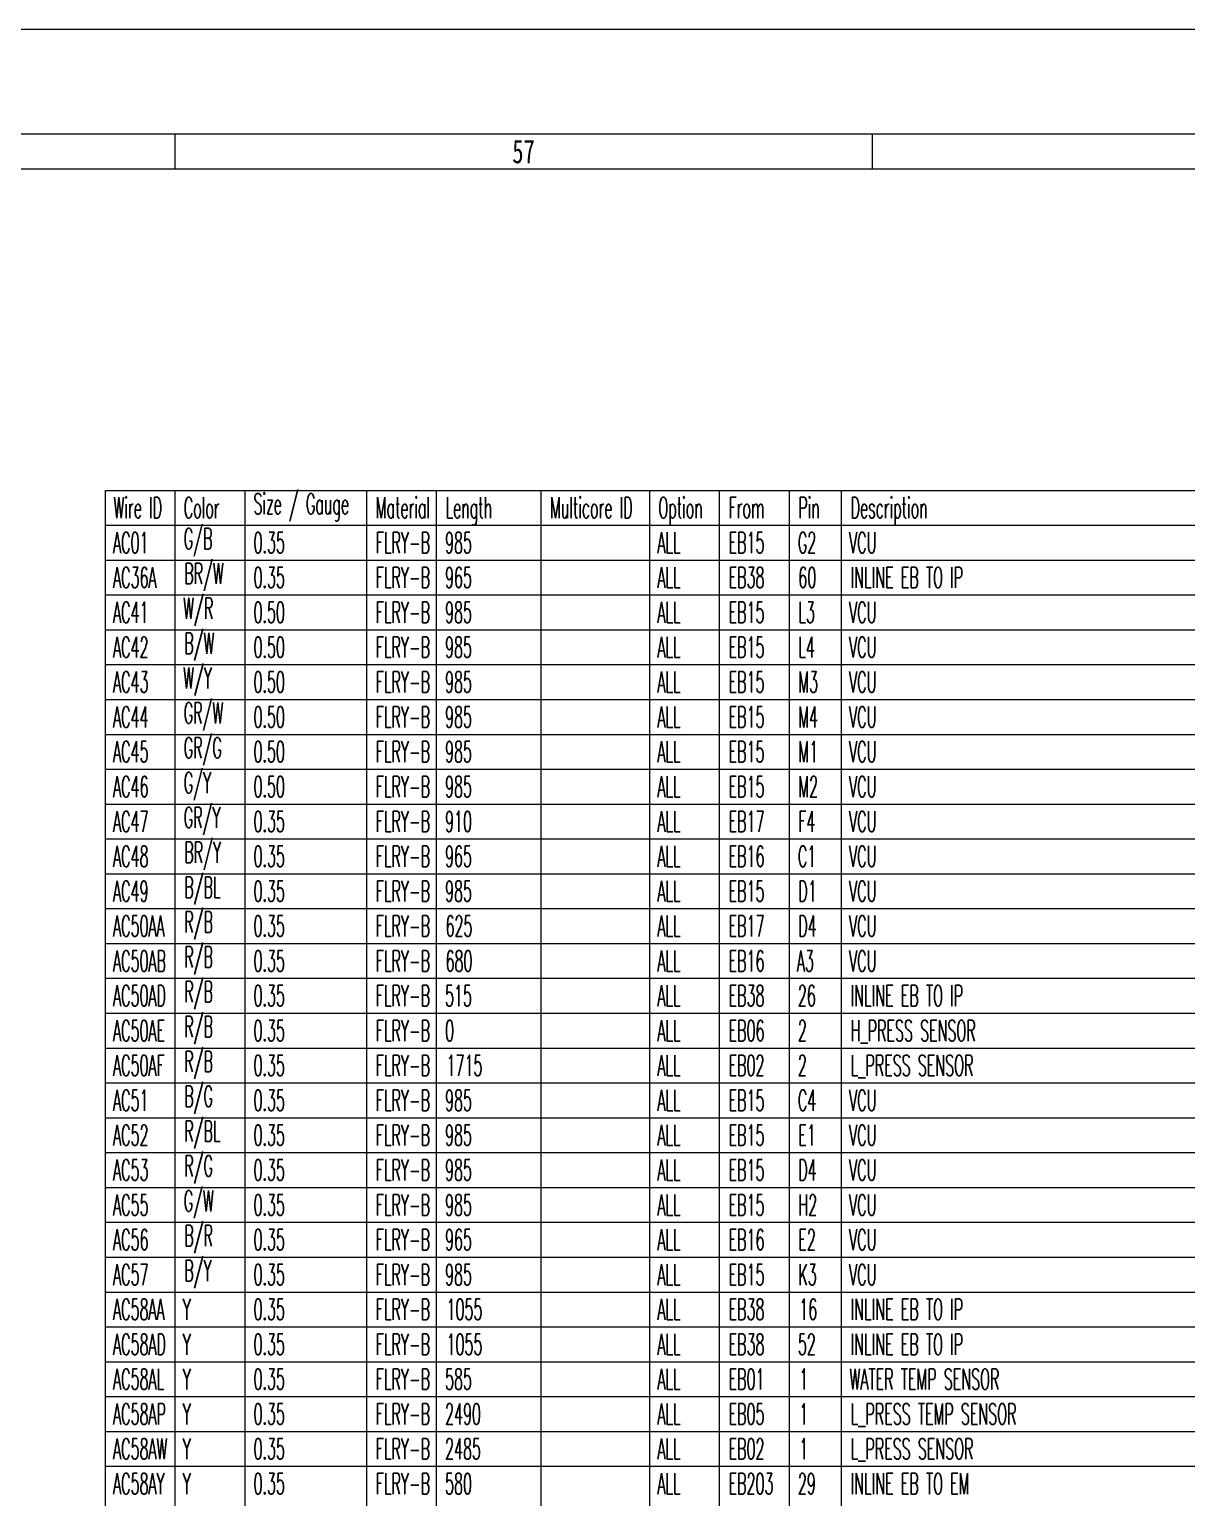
# Model space of a CAD drawing. Header units: inches. Extents: x 47316 to 59086, y 3141 to 11743.
# Drawn here: x 55847 to 56013, y 10088.5 to 10299.1 of the extents above; entities that cross this region are included whole.
import ezdxf

# ---------------------------------------------------------------- set-up
doc = ezdxf.new("R2010")
doc.units = ezdxf.units.IN
doc.header["$MEASUREMENT"] = 0
doc.styles.add('MtX_FangSong_GB2312', font='')
doc.styles.get("Standard").update_dxf_attribs({"font": ''})
doc.styles.get('MtX_FangSong_GB2312').set_extended_font_data('FangSong_GB2312')
doc.styles.get('Standard').set_extended_font_data('SimSun')

msp = doc.modelspace()

# ---------------------------------------------------------------- linework, layer by layer
at = {"color": 0, "lineweight": 15}
for p, q in [((57387.93, 10299.08), (50247.93, 10299.08)), ((50267.93, 10284.08), (57267.93, 10284.08)), ((55867.93, 10279.08), (55867.93, 10284.08)), ((55967.93, 10279.08), (55967.93, 10284.08)), ((50267.93, 10279.08), (57367.93, 10279.08))]:
    msp.add_line(p, q, dxfattribs=at)
at = {"color": 0, "linetype": 'Continuous', "lineweight": 15}
for p, q in [((55857.95, 9727.95), (55857.95, 10232.95)), ((55857.95, 10232.95), (56184.8, 10232.95)), ((55867.95, 9727.95), (55867.95, 10232.95)), ((55877.95, 9727.95), (55877.95, 10232.95)), ((55895.42, 9727.95), (55895.42, 10232.95)), ((55905.42, 9727.95), (55905.42, 10232.95)), ((55920.42, 9727.95), (55920.42, 10232.95)), ((55936.02, 9727.95), (55936.02, 10232.95)), ((55946.02, 9727.95), (55946.02, 10232.95)), ((55956.02, 9727.95), (55956.02, 10232.95)), ((55963.52, 9727.95), (55963.52, 10232.95)), ((55857.95, 10227.95), (56184.8, 10227.95)), ((55857.95, 10222.95), (56184.8, 10222.95)), ((55857.95, 10217.95), (56184.8, 10217.95)), ((55857.95, 10212.95), (56184.8, 10212.95)), ((55857.95, 10207.95), (56184.8, 10207.95)), ((55857.95, 10202.95), (56184.8, 10202.95)), ((55857.95, 10197.95), (56184.8, 10197.95)), ((55857.95, 10192.95), (56184.8, 10192.95)), ((55857.95, 10187.95), (56184.8, 10187.95)), ((55857.95, 10182.95), (56184.8, 10182.95)), ((55857.95, 10177.95), (56184.8, 10177.95)), ((55857.95, 10172.95), (56184.8, 10172.95)), ((55857.95, 10167.95), (56184.8, 10167.95)), ((55857.95, 10162.95), (56184.8, 10162.95)), ((55857.95, 10157.95), (56184.8, 10157.95)), ((55857.95, 10152.95), (56184.8, 10152.95)), ((55857.95, 10147.95), (56184.8, 10147.95)), ((55857.95, 10142.95), (56184.8, 10142.95)), ((55857.95, 10137.95), (56184.8, 10137.95)), ((55857.95, 10132.95), (56184.8, 10132.95)), ((55857.95, 10127.95), (56184.8, 10127.95)), ((55857.95, 10122.95), (56184.8, 10122.95)), ((55857.95, 10117.95), (56184.8, 10117.95)), ((55857.95, 10112.95), (56184.8, 10112.95)), ((55857.95, 10107.95), (56184.8, 10107.95)), ((55857.95, 10102.95), (56184.8, 10102.95)), ((55857.95, 10097.95), (56184.8, 10097.95)), ((55857.95, 10092.95), (56184.8, 10092.95))]:
    msp.add_line(p, q, dxfattribs=at)

# ---------------------------------------------------------------- texts
at = {"color": 0, "lineweight": 15, "style": 'MtX_FangSong_GB2312', "width": 0.7}
msp.add_text('57', height=3.4, dxfattribs=at).set_placement((55916.28, 10279.88))
at = {"color": 140, "linetype": 'Continuous', "lineweight": 15, "char_height": 3, "attachment_point": 1}
for s, insert, width in [('\\Fromans.shx;\\W0.5000000000;\\T1.0000000000;\\o\\lSize / Gauge', (55879.17, 10232.52), 15.9286), ('\\Fromans.shx;\\W0.5000000000;\\T1.0000000000;\\o\\lWire ID', (55859.1, 10231.95), 8.0714), ('\\Fromans.shx;\\W0.5000000000;\\T1.0000000000;\\o\\lColor', (55869.17, 10231.95), 5.7143), ('\\Fromans.shx;\\W0.5000000000;\\T1.0000000000;\\o\\lMaterial', (55896.71, 10231.95), 8.6429), ('\\Fromans.shx;\\W0.5000000000;\\T1.0000000000;\\o\\lLength', (55906.71, 10231.95), 7.4286), ('\\Fromans.shx;\\W0.5000000000;\\T1.0000000000;\\o\\lMulticore ID', (55921.71, 10231.95), 13.5), ('\\Fromans.shx;\\W0.5000000000;\\T1.0000000000;\\o\\lOption', (55937.24, 10231.95), 7.0714), ('\\Fromans.shx;\\W0.5000000000;\\T1.0000000000;\\o\\lFrom', (55947.31, 10231.95), 5.7143), ('\\Fromans.shx;\\W0.5000000000;\\T1.0000000000;\\o\\lPin', (55957.31, 10231.95), 3.4286), ('\\Fromans.shx;\\W0.5000000000;\\T1.0000000000;\\o\\lDescription', (55964.81, 10231.95), 12.2857)]:
    msp.add_mtext(s, dxfattribs=dict(at, insert=insert, width=width))
at = {"color": 7, "linetype": 'Continuous', "lineweight": 15, "char_height": 3, "attachment_point": 1}
for s, insert, width in [('\\Fromans.shx;\\W0.5000000000;\\T1.0000000000;\\o\\lG/B', (55869.17, 10227.52), 4.5714), ('\\Fromans.shx;\\W0.5000000000;\\T1.0000000000;\\o\\lAC01', (55859.03, 10226.95), 5.6429), ('\\Fromans.shx;\\W0.5000000000;\\T1.0000000000;\\o\\l0.35', (55879.17, 10226.95), 5), ('\\Fromans.shx;\\W0.5000000000;\\T1.0000000000;\\o\\lFLRY-B', (55896.71, 10226.95), 8.6429), ('\\Fromans.shx;\\W0.5000000000;\\T1.0000000000;\\o\\l985', (55906.64, 10226.95), 4.2857), ('\\Fromans.shx;\\W0.5000000000;\\T1.0000000000;\\o\\lALL', (55937.1, 10226.95), 3.7143), ('\\Fromans.shx;\\W0.5000000000;\\T1.0000000000;\\o\\lEB15', (55947.31, 10226.95), 5.7143), ('\\Fromans.shx;\\W0.5000000000;\\T1.0000000000;\\o\\lG2', (55957.24, 10226.95), 2.9286), ('\\Fromans.shx;\\W0.5000000000;\\T1.0000000000;\\o\\lVCU', (55964.6, 10226.95), 4.3571), ('\\Fromans.shx;\\W0.5000000000;\\T1.0000000000;\\o\\lAC36A', (55859.03, 10221.95), 6.9286), ('\\Fromans.shx;\\W0.5000000000;\\T1.0000000000;\\o\\lBR/W', (55869.24, 10222.52), 6.2857), ('\\Fromans.shx;\\W0.5000000000;\\T1.0000000000;\\o\\l0.35', (55879.17, 10221.95), 5), ('\\Fromans.shx;\\W0.5000000000;\\T1.0000000000;\\o\\lFLRY-B', (55896.71, 10221.95), 8.6429), ('\\Fromans.shx;\\W0.5000000000;\\T1.0000000000;\\o\\l965', (55906.64, 10221.95), 4.2857), ('\\Fromans.shx;\\W0.5000000000;\\T1.0000000000;\\o\\lALL', (55937.1, 10221.95), 3.7143), ('\\Fromans.shx;\\W0.5000000000;\\T1.0000000000;\\o\\lEB38', (55947.31, 10221.95), 5.7143), ('\\Fromans.shx;\\W0.5000000000;\\T1.0000000000;\\o\\l60', (55957.31, 10221.95), 2.8571), ('\\Fromans.shx;\\W0.5000000000;\\T1.0000000000;\\o\\lINLINE EB TO IP', (55964.81, 10221.95), 19), ('\\Fromans.shx;\\W0.5000000000;\\T1.0000000000;\\o\\lW/R', (55869.1, 10217.52), 4.7857), ('\\Fromans.shx;\\W0.5000000000;\\T1.0000000000;\\o\\lAC41', (55859.03, 10216.95), 5.6429), ('\\Fromans.shx;\\W0.5000000000;\\T1.0000000000;\\o\\l0.50', (55879.17, 10216.95), 5), ('\\Fromans.shx;\\W0.5000000000;\\T1.0000000000;\\o\\lFLRY-B', (55896.71, 10216.95), 8.6429), ('\\Fromans.shx;\\W0.5000000000;\\T1.0000000000;\\o\\l985', (55906.64, 10216.95), 4.2857), ('\\Fromans.shx;\\W0.5000000000;\\T1.0000000000;\\o\\lALL', (55937.1, 10216.95), 3.7143), ('\\Fromans.shx;\\W0.5000000000;\\T1.0000000000;\\o\\lEB15', (55947.31, 10216.95), 5.7143), ('\\Fromans.shx;\\W0.5000000000;\\T1.0000000000;\\o\\lL3', (55957.31, 10216.95), 2.6429), ('\\Fromans.shx;\\W0.5000000000;\\T1.0000000000;\\o\\lVCU', (55964.6, 10216.95), 4.3571), ('\\Fromans.shx;\\W0.5000000000;\\T1.0000000000;\\o\\lAC42', (55859.03, 10211.95), 5.6429), ('\\Fromans.shx;\\W0.5000000000;\\T1.0000000000;\\o\\lB/W', (55869.24, 10212.52), 4.7857), ('\\Fromans.shx;\\W0.5000000000;\\T1.0000000000;\\o\\l0.50', (55879.17, 10211.95), 5), ('\\Fromans.shx;\\W0.5000000000;\\T1.0000000000;\\o\\lFLRY-B', (55896.71, 10211.95), 8.6429), ('\\Fromans.shx;\\W0.5000000000;\\T1.0000000000;\\o\\l985', (55906.64, 10211.95), 4.2857), ('\\Fromans.shx;\\W0.5000000000;\\T1.0000000000;\\o\\lALL', (55937.1, 10211.95), 3.7143), ('\\Fromans.shx;\\W0.5000000000;\\T1.0000000000;\\o\\lEB15', (55947.31, 10211.95), 5.7143), ('\\Fromans.shx;\\W0.5000000000;\\T1.0000000000;\\o\\lL4', (55957.31, 10211.95), 2.6429), ('\\Fromans.shx;\\W0.5000000000;\\T1.0000000000;\\o\\lVCU', (55964.6, 10211.95), 4.3571), ('\\Fromans.shx;\\W0.5000000000;\\T1.0000000000;\\o\\lW/Y', (55869.1, 10207.52), 4.5714), ('\\Fromans.shx;\\W0.5000000000;\\T1.0000000000;\\o\\lAC43', (55859.03, 10206.95), 5.6429), ('\\Fromans.shx;\\W0.5000000000;\\T1.0000000000;\\o\\l0.50', (55879.17, 10206.95), 5), ('\\Fromans.shx;\\W0.5000000000;\\T1.0000000000;\\o\\lFLRY-B', (55896.71, 10206.95), 8.6429), ('\\Fromans.shx;\\W0.5000000000;\\T1.0000000000;\\o\\l985', (55906.64, 10206.95), 4.2857), ('\\Fromans.shx;\\W0.5000000000;\\T1.0000000000;\\o\\lALL', (55937.1, 10206.95), 3.7143), ('\\Fromans.shx;\\W0.5000000000;\\T1.0000000000;\\o\\lEB15', (55947.31, 10206.95), 5.7143), ('\\Fromans.shx;\\W0.5000000000;\\T1.0000000000;\\o\\lM3', (55957.31, 10206.95), 3.1429), ('\\Fromans.shx;\\W0.5000000000;\\T1.0000000000;\\o\\lVCU', (55964.6, 10206.95), 4.3571), ('\\Fromans.shx;\\W0.5000000000;\\T1.0000000000;\\o\\lGR/W', (55869.17, 10202.52), 6.2857), ('\\Fromans.shx;\\W0.5000000000;\\T1.0000000000;\\o\\lAC44', (55859.03, 10201.95), 5.6429), ('\\Fromans.shx;\\W0.5000000000;\\T1.0000000000;\\o\\l0.50', (55879.17, 10201.95), 5), ('\\Fromans.shx;\\W0.5000000000;\\T1.0000000000;\\o\\lFLRY-B', (55896.71, 10201.95), 8.6429), ('\\Fromans.shx;\\W0.5000000000;\\T1.0000000000;\\o\\l985', (55906.64, 10201.95), 4.2857), ('\\Fromans.shx;\\W0.5000000000;\\T1.0000000000;\\o\\lALL', (55937.1, 10201.95), 3.7143), ('\\Fromans.shx;\\W0.5000000000;\\T1.0000000000;\\o\\lEB15', (55947.31, 10201.95), 5.7143), ('\\Fromans.shx;\\W0.5000000000;\\T1.0000000000;\\o\\lM4', (55957.31, 10201.95), 3.1429), ('\\Fromans.shx;\\W0.5000000000;\\T1.0000000000;\\o\\lVCU', (55964.6, 10201.95), 4.3571), ('\\Fromans.shx;\\W0.5000000000;\\T1.0000000000;\\o\\lAC45', (55859.03, 10196.95), 5.6429), ('\\Fromans.shx;\\W0.5000000000;\\T1.0000000000;\\o\\lGR/G', (55869.17, 10197.52), 6.0714), ('\\Fromans.shx;\\W0.5000000000;\\T1.0000000000;\\o\\l0.50', (55879.17, 10196.95), 5), ('\\Fromans.shx;\\W0.5000000000;\\T1.0000000000;\\o\\lFLRY-B', (55896.71, 10196.95), 8.6429), ('\\Fromans.shx;\\W0.5000000000;\\T1.0000000000;\\o\\l985', (55906.64, 10196.95), 4.2857), ('\\Fromans.shx;\\W0.5000000000;\\T1.0000000000;\\o\\lALL', (55937.1, 10196.95), 3.7143), ('\\Fromans.shx;\\W0.5000000000;\\T1.0000000000;\\o\\lEB15', (55947.31, 10196.95), 5.7143), ('\\Fromans.shx;\\W0.5000000000;\\T1.0000000000;\\o\\lM1', (55957.31, 10196.95), 3.1429), ('\\Fromans.shx;\\W0.5000000000;\\T1.0000000000;\\o\\lVCU', (55964.6, 10196.95), 4.3571), ('\\Fromans.shx;\\W0.5000000000;\\T1.0000000000;\\o\\lG/Y', (55869.17, 10192.52), 4.3571), ('\\Fromans.shx;\\W0.5000000000;\\T1.0000000000;\\o\\lAC46', (55859.03, 10191.95), 5.6429), ('\\Fromans.shx;\\W0.5000000000;\\T1.0000000000;\\o\\l0.50', (55879.17, 10191.95), 5), ('\\Fromans.shx;\\W0.5000000000;\\T1.0000000000;\\o\\lFLRY-B', (55896.71, 10191.95), 8.6429), ('\\Fromans.shx;\\W0.5000000000;\\T1.0000000000;\\o\\l985', (55906.64, 10191.95), 4.2857), ('\\Fromans.shx;\\W0.5000000000;\\T1.0000000000;\\o\\lALL', (55937.1, 10191.95), 3.7143), ('\\Fromans.shx;\\W0.5000000000;\\T1.0000000000;\\o\\lEB15', (55947.31, 10191.95), 5.7143), ('\\Fromans.shx;\\W0.5000000000;\\T1.0000000000;\\o\\lM2', (55957.31, 10191.95), 3.1429), ('\\Fromans.shx;\\W0.5000000000;\\T1.0000000000;\\o\\lVCU', (55964.6, 10191.95), 4.3571), ('\\Fromans.shx;\\W0.5000000000;\\T1.0000000000;\\o\\lGR/Y', (55869.17, 10187.52), 5.8571), ('\\Fromans.shx;\\W0.5000000000;\\T1.0000000000;\\o\\lAC47', (55859.03, 10186.95), 5.6429), ('\\Fromans.shx;\\W0.5000000000;\\T1.0000000000;\\o\\l0.35', (55879.17, 10186.95), 5), ('\\Fromans.shx;\\W0.5000000000;\\T1.0000000000;\\o\\lFLRY-B', (55896.71, 10186.95), 8.6429), ('\\Fromans.shx;\\W0.5000000000;\\T1.0000000000;\\o\\l910', (55906.64, 10186.95), 4.2857), ('\\Fromans.shx;\\W0.5000000000;\\T1.0000000000;\\o\\lALL', (55937.1, 10186.95), 3.7143), ('\\Fromans.shx;\\W0.5000000000;\\T1.0000000000;\\o\\lEB17', (55947.31, 10186.95), 5.7143), ('\\Fromans.shx;\\W0.5000000000;\\T1.0000000000;\\o\\lF4', (55957.31, 10186.95), 2.7143), ('\\Fromans.shx;\\W0.5000000000;\\T1.0000000000;\\o\\lVCU', (55964.6, 10186.95), 4.3571), ('\\Fromans.shx;\\W0.5000000000;\\T1.0000000000;\\o\\lAC48', (55859.03, 10181.95), 5.6429), ('\\Fromans.shx;\\W0.5000000000;\\T1.0000000000;\\o\\lBR/Y', (55869.24, 10182.52), 5.8571), ('\\Fromans.shx;\\W0.5000000000;\\T1.0000000000;\\o\\l0.35', (55879.17, 10181.95), 5), ('\\Fromans.shx;\\W0.5000000000;\\T1.0000000000;\\o\\lFLRY-B', (55896.71, 10181.95), 8.6429), ('\\Fromans.shx;\\W0.5000000000;\\T1.0000000000;\\o\\l965', (55906.64, 10181.95), 4.2857), ('\\Fromans.shx;\\W0.5000000000;\\T1.0000000000;\\o\\lALL', (55937.1, 10181.95), 3.7143), ('\\Fromans.shx;\\W0.5000000000;\\T1.0000000000;\\o\\lEB16', (55947.31, 10181.95), 5.7143), ('\\Fromans.shx;\\W0.5000000000;\\T1.0000000000;\\o\\lC1', (55957.24, 10181.95), 2.9286), ('\\Fromans.shx;\\W0.5000000000;\\T1.0000000000;\\o\\lVCU', (55964.6, 10181.95), 4.3571), ('\\Fromans.shx;\\W0.5000000000;\\T1.0000000000;\\o\\lB/BL', (55869.24, 10177.52), 5.7857), ('\\Fromans.shx;\\W0.5000000000;\\T1.0000000000;\\o\\lAC49', (55859.03, 10176.95), 5.6429), ('\\Fromans.shx;\\W0.5000000000;\\T1.0000000000;\\o\\l0.35', (55879.17, 10176.95), 5), ('\\Fromans.shx;\\W0.5000000000;\\T1.0000000000;\\o\\lFLRY-B', (55896.71, 10176.95), 8.6429), ('\\Fromans.shx;\\W0.5000000000;\\T1.0000000000;\\o\\l985', (55906.64, 10176.95), 4.2857), ('\\Fromans.shx;\\W0.5000000000;\\T1.0000000000;\\o\\lALL', (55937.1, 10176.95), 3.7143), ('\\Fromans.shx;\\W0.5000000000;\\T1.0000000000;\\o\\lEB15', (55947.31, 10176.95), 5.7143), ('\\Fromans.shx;\\W0.5000000000;\\T1.0000000000;\\o\\lD1', (55957.31, 10176.95), 2.9286), ('\\Fromans.shx;\\W0.5000000000;\\T1.0000000000;\\o\\lVCU', (55964.6, 10176.95), 4.3571), ('\\Fromans.shx;\\W0.5000000000;\\T1.0000000000;\\o\\lAC50AA', (55859.03, 10171.95), 8.2143), ('\\Fromans.shx;\\W0.5000000000;\\T1.0000000000;\\o\\lR/B', (55869.24, 10172.52), 4.5714), ('\\Fromans.shx;\\W0.5000000000;\\T1.0000000000;\\o\\l0.35', (55879.17, 10171.95), 5), ('\\Fromans.shx;\\W0.5000000000;\\T1.0000000000;\\o\\lFLRY-B', (55896.71, 10171.95), 8.6429), ('\\Fromans.shx;\\W0.5000000000;\\T1.0000000000;\\o\\l625', (55906.71, 10171.95), 4.2857), ('\\Fromans.shx;\\W0.5000000000;\\T1.0000000000;\\o\\lALL', (55937.1, 10171.95), 3.7143), ('\\Fromans.shx;\\W0.5000000000;\\T1.0000000000;\\o\\lEB17', (55947.31, 10171.95), 5.7143), ('\\Fromans.shx;\\W0.5000000000;\\T1.0000000000;\\o\\lD4', (55957.31, 10171.95), 2.9286), ('\\Fromans.shx;\\W0.5000000000;\\T1.0000000000;\\o\\lVCU', (55964.6, 10171.95), 4.3571), ('\\Fromans.shx;\\W0.5000000000;\\T1.0000000000;\\o\\lR/B', (55869.24, 10167.52), 4.5714), ('\\Fromans.shx;\\W0.5000000000;\\T1.0000000000;\\o\\lAC50AB', (55859.03, 10166.95), 8.4286), ('\\Fromans.shx;\\W0.5000000000;\\T1.0000000000;\\o\\l0.35', (55879.17, 10166.95), 5), ('\\Fromans.shx;\\W0.5000000000;\\T1.0000000000;\\o\\lFLRY-B', (55896.71, 10166.95), 8.6429), ('\\Fromans.shx;\\W0.5000000000;\\T1.0000000000;\\o\\l680', (55906.71, 10166.95), 4.2857), ('\\Fromans.shx;\\W0.5000000000;\\T1.0000000000;\\o\\lALL', (55937.1, 10166.95), 3.7143), ('\\Fromans.shx;\\W0.5000000000;\\T1.0000000000;\\o\\lEB16', (55947.31, 10166.95), 5.7143), ('\\Fromans.shx;\\W0.5000000000;\\T1.0000000000;\\o\\lA3', (55957.1, 10166.95), 2.7143), ('\\Fromans.shx;\\W0.5000000000;\\T1.0000000000;\\o\\lVCU', (55964.6, 10166.95), 4.3571), ('\\Fromans.shx;\\W0.5000000000;\\T1.0000000000;\\o\\lR/B', (55869.24, 10162.52), 4.5714), ('\\Fromans.shx;\\W0.5000000000;\\T1.0000000000;\\o\\lAC50AD', (55859.03, 10161.95), 8.4286), ('\\Fromans.shx;\\W0.5000000000;\\T1.0000000000;\\o\\l0.35', (55879.17, 10161.95), 5), ('\\Fromans.shx;\\W0.5000000000;\\T1.0000000000;\\o\\lFLRY-B', (55896.71, 10161.95), 8.6429), ('\\Fromans.shx;\\W0.5000000000;\\T1.0000000000;\\o\\l515', (55906.64, 10161.95), 4.2857), ('\\Fromans.shx;\\W0.5000000000;\\T1.0000000000;\\o\\lALL', (55937.1, 10161.95), 3.7143), ('\\Fromans.shx;\\W0.5000000000;\\T1.0000000000;\\o\\lEB38', (55947.31, 10161.95), 5.7143), ('\\Fromans.shx;\\W0.5000000000;\\T1.0000000000;\\o\\l26', (55957.24, 10161.95), 2.8571), ('\\Fromans.shx;\\W0.5000000000;\\T1.0000000000;\\o\\lINLINE EB TO IP', (55964.81, 10161.95), 19), ('\\Fromans.shx;\\W0.5000000000;\\T1.0000000000;\\o\\lAC50AE', (55859.03, 10156.95), 8.2857), ('\\Fromans.shx;\\W0.5000000000;\\T1.0000000000;\\o\\lR/B', (55869.24, 10157.52), 4.5714), ('\\Fromans.shx;\\W0.5000000000;\\T1.0000000000;\\o\\l0.35', (55879.17, 10156.95), 5), ('\\Fromans.shx;\\W0.5000000000;\\T1.0000000000;\\o\\lFLRY-B', (55896.71, 10156.95), 8.6429), ('\\Fromans.shx;\\W0.5000000000;\\T1.0000000000;\\o\\l0', (55906.64, 10156.95), 1.4286), ('\\Fromans.shx;\\W0.5000000000;\\T1.0000000000;\\o\\lALL', (55937.1, 10156.95), 3.7143), ('\\Fromans.shx;\\W0.5000000000;\\T1.0000000000;\\o\\lEB06', (55947.31, 10156.95), 5.7143), ('\\Fromans.shx;\\W0.5000000000;\\T1.0000000000;\\o\\l2', (55957.24, 10156.95), 1.4286), ('\\Fromans.shx;\\W0.5000000000;\\T1.0000000000;\\o\\lH_PRESS SENSOR', (55964.81, 10156.95), 20.8571), ('\\Fromans.shx;\\W0.5000000000;\\T1.0000000000;\\o\\lR/B', (55869.24, 10152.52), 4.5714), ('\\Fromans.shx;\\W0.5000000000;\\T1.0000000000;\\o\\lAC50AF', (55859.03, 10151.95), 8.2143), ('\\Fromans.shx;\\W0.5000000000;\\T1.0000000000;\\o\\l0.35', (55879.17, 10151.95), 5), ('\\Fromans.shx;\\W0.5000000000;\\T1.0000000000;\\o\\lFLRY-B', (55896.71, 10151.95), 8.6429), ('\\Fromans.shx;\\W0.5000000000;\\T1.0000000000;\\o\\l1715', (55906.85, 10151.95), 5.7143), ('\\Fromans.shx;\\W0.5000000000;\\T1.0000000000;\\o\\lALL', (55937.1, 10151.95), 3.7143), ('\\Fromans.shx;\\W0.5000000000;\\T1.0000000000;\\o\\lEB02', (55947.31, 10151.95), 5.7143), ('\\Fromans.shx;\\W0.5000000000;\\T1.0000000000;\\o\\l2', (55957.24, 10151.95), 1.4286), ('\\Fromans.shx;\\W0.5000000000;\\T1.0000000000;\\o\\lL_PRESS SENSOR', (55964.81, 10151.95), 20.5), ('\\Fromans.shx;\\W0.5000000000;\\T1.0000000000;\\o\\lB/G', (55869.24, 10147.52), 4.5714), ('\\Fromans.shx;\\W0.5000000000;\\T1.0000000000;\\o\\lAC51', (55859.03, 10146.95), 5.6429), ('\\Fromans.shx;\\W0.5000000000;\\T1.0000000000;\\o\\l0.35', (55879.17, 10146.95), 5), ('\\Fromans.shx;\\W0.5000000000;\\T1.0000000000;\\o\\lFLRY-B', (55896.71, 10146.95), 8.6429), ('\\Fromans.shx;\\W0.5000000000;\\T1.0000000000;\\o\\l985', (55906.64, 10146.95), 4.2857), ('\\Fromans.shx;\\W0.5000000000;\\T1.0000000000;\\o\\lALL', (55937.1, 10146.95), 3.7143), ('\\Fromans.shx;\\W0.5000000000;\\T1.0000000000;\\o\\lEB15', (55947.31, 10146.95), 5.7143), ('\\Fromans.shx;\\W0.5000000000;\\T1.0000000000;\\o\\lC4', (55957.24, 10146.95), 2.9286), ('\\Fromans.shx;\\W0.5000000000;\\T1.0000000000;\\o\\lVCU', (55964.6, 10146.95), 4.3571), ('\\Fromans.shx;\\W0.5000000000;\\T1.0000000000;\\o\\lAC52', (55859.03, 10141.95), 5.6429), ('\\Fromans.shx;\\W0.5000000000;\\T1.0000000000;\\o\\lR/BL', (55869.24, 10142.52), 5.7857), ('\\Fromans.shx;\\W0.5000000000;\\T1.0000000000;\\o\\l0.35', (55879.17, 10141.95), 5), ('\\Fromans.shx;\\W0.5000000000;\\T1.0000000000;\\o\\lFLRY-B', (55896.71, 10141.95), 8.6429), ('\\Fromans.shx;\\W0.5000000000;\\T1.0000000000;\\o\\l985', (55906.64, 10141.95), 4.2857), ('\\Fromans.shx;\\W0.5000000000;\\T1.0000000000;\\o\\lALL', (55937.1, 10141.95), 3.7143), ('\\Fromans.shx;\\W0.5000000000;\\T1.0000000000;\\o\\lEB15', (55947.31, 10141.95), 5.7143), ('\\Fromans.shx;\\W0.5000000000;\\T1.0000000000;\\o\\lE1', (55957.31, 10141.95), 2.7857), ('\\Fromans.shx;\\W0.5000000000;\\T1.0000000000;\\o\\lVCU', (55964.6, 10141.95), 4.3571), ('\\Fromans.shx;\\W0.5000000000;\\T1.0000000000;\\o\\lR/G', (55869.24, 10137.52), 4.5714), ('\\Fromans.shx;\\W0.5000000000;\\T1.0000000000;\\o\\lAC53', (55859.03, 10136.95), 5.6429), ('\\Fromans.shx;\\W0.5000000000;\\T1.0000000000;\\o\\l0.35', (55879.17, 10136.95), 5), ('\\Fromans.shx;\\W0.5000000000;\\T1.0000000000;\\o\\lFLRY-B', (55896.71, 10136.95), 8.6429), ('\\Fromans.shx;\\W0.5000000000;\\T1.0000000000;\\o\\l985', (55906.64, 10136.95), 4.2857), ('\\Fromans.shx;\\W0.5000000000;\\T1.0000000000;\\o\\lALL', (55937.1, 10136.95), 3.7143), ('\\Fromans.shx;\\W0.5000000000;\\T1.0000000000;\\o\\lEB15', (55947.31, 10136.95), 5.7143), ('\\Fromans.shx;\\W0.5000000000;\\T1.0000000000;\\o\\lD4', (55957.31, 10136.95), 2.9286), ('\\Fromans.shx;\\W0.5000000000;\\T1.0000000000;\\o\\lVCU', (55964.6, 10136.95), 4.3571), ('\\Fromans.shx;\\W0.5000000000;\\T1.0000000000;\\o\\lAC55', (55859.03, 10131.95), 5.6429), ('\\Fromans.shx;\\W0.5000000000;\\T1.0000000000;\\o\\lG/W', (55869.17, 10132.52), 4.7857), ('\\Fromans.shx;\\W0.5000000000;\\T1.0000000000;\\o\\l0.35', (55879.17, 10131.95), 5), ('\\Fromans.shx;\\W0.5000000000;\\T1.0000000000;\\o\\lFLRY-B', (55896.71, 10131.95), 8.6429), ('\\Fromans.shx;\\W0.5000000000;\\T1.0000000000;\\o\\l985', (55906.64, 10131.95), 4.2857), ('\\Fromans.shx;\\W0.5000000000;\\T1.0000000000;\\o\\lALL', (55937.1, 10131.95), 3.7143), ('\\Fromans.shx;\\W0.5000000000;\\T1.0000000000;\\o\\lEB15', (55947.31, 10131.95), 5.7143), ('\\Fromans.shx;\\W0.5000000000;\\T1.0000000000;\\o\\lH2', (55957.31, 10131.95), 3), ('\\Fromans.shx;\\W0.5000000000;\\T1.0000000000;\\o\\lVCU', (55964.6, 10131.95), 4.3571), ('\\Fromans.shx;\\W0.5000000000;\\T1.0000000000;\\o\\lB/R', (55869.24, 10127.52), 4.5714), ('\\Fromans.shx;\\W0.5000000000;\\T1.0000000000;\\o\\lAC56', (55859.03, 10126.95), 5.6429), ('\\Fromans.shx;\\W0.5000000000;\\T1.0000000000;\\o\\l0.35', (55879.17, 10126.95), 5), ('\\Fromans.shx;\\W0.5000000000;\\T1.0000000000;\\o\\lFLRY-B', (55896.71, 10126.95), 8.6429), ('\\Fromans.shx;\\W0.5000000000;\\T1.0000000000;\\o\\l965', (55906.64, 10126.95), 4.2857), ('\\Fromans.shx;\\W0.5000000000;\\T1.0000000000;\\o\\lALL', (55937.1, 10126.95), 3.7143), ('\\Fromans.shx;\\W0.5000000000;\\T1.0000000000;\\o\\lEB16', (55947.31, 10126.95), 5.7143), ('\\Fromans.shx;\\W0.5000000000;\\T1.0000000000;\\o\\lE2', (55957.31, 10126.95), 2.7857), ('\\Fromans.shx;\\W0.5000000000;\\T1.0000000000;\\o\\lVCU', (55964.6, 10126.95), 4.3571), ('\\Fromans.shx;\\W0.5000000000;\\T1.0000000000;\\o\\lB/Y', (55869.24, 10122.52), 4.3571), ('\\Fromans.shx;\\W0.5000000000;\\T1.0000000000;\\o\\lAC57', (55859.03, 10121.95), 5.6429), ('\\Fromans.shx;\\W0.5000000000;\\T1.0000000000;\\o\\l0.35', (55879.17, 10121.95), 5), ('\\Fromans.shx;\\W0.5000000000;\\T1.0000000000;\\o\\lFLRY-B', (55896.71, 10121.95), 8.6429), ('\\Fromans.shx;\\W0.5000000000;\\T1.0000000000;\\o\\l985', (55906.64, 10121.95), 4.2857), ('\\Fromans.shx;\\W0.5000000000;\\T1.0000000000;\\o\\lALL', (55937.1, 10121.95), 3.7143), ('\\Fromans.shx;\\W0.5000000000;\\T1.0000000000;\\o\\lEB15', (55947.31, 10121.95), 5.7143), ('\\Fromans.shx;\\W0.5000000000;\\T1.0000000000;\\o\\lK3', (55957.31, 10121.95), 2.9286), ('\\Fromans.shx;\\W0.5000000000;\\T1.0000000000;\\o\\lVCU', (55964.6, 10121.95), 4.3571), ('\\Fromans.shx;\\W0.5000000000;\\T1.0000000000;\\o\\lAC58AA', (55859.03, 10116.95), 8.2143), ('\\Fromans.shx;\\W0.5000000000;\\T1.0000000000;\\o\\lY', (55869.03, 10116.95), 1.2857), ('\\Fromans.shx;\\W0.5000000000;\\T1.0000000000;\\o\\l0.35', (55879.17, 10116.95), 5), ('\\Fromans.shx;\\W0.5000000000;\\T1.0000000000;\\o\\lFLRY-B', (55896.71, 10116.95), 8.6429), ('\\Fromans.shx;\\W0.5000000000;\\T1.0000000000;\\o\\l1055', (55906.85, 10116.95), 5.7143), ('\\Fromans.shx;\\W0.5000000000;\\T1.0000000000;\\o\\lALL', (55937.1, 10116.95), 3.7143), ('\\Fromans.shx;\\W0.5000000000;\\T1.0000000000;\\o\\lEB38', (55947.31, 10116.95), 5.7143), ('\\Fromans.shx;\\W0.5000000000;\\T1.0000000000;\\o\\l16', (55957.45, 10116.95), 2.8571), ('\\Fromans.shx;\\W0.5000000000;\\T1.0000000000;\\o\\lINLINE EB TO IP', (55964.81, 10116.95), 19), ('\\Fromans.shx;\\W0.5000000000;\\T1.0000000000;\\o\\lAC58AD', (55859.03, 10111.95), 8.4286), ('\\Fromans.shx;\\W0.5000000000;\\T1.0000000000;\\o\\lY', (55869.03, 10111.95), 1.2857), ('\\Fromans.shx;\\W0.5000000000;\\T1.0000000000;\\o\\l0.35', (55879.17, 10111.95), 5), ('\\Fromans.shx;\\W0.5000000000;\\T1.0000000000;\\o\\lFLRY-B', (55896.71, 10111.95), 8.6429), ('\\Fromans.shx;\\W0.5000000000;\\T1.0000000000;\\o\\l1055', (55906.85, 10111.95), 5.7143), ('\\Fromans.shx;\\W0.5000000000;\\T1.0000000000;\\o\\lALL', (55937.1, 10111.95), 3.7143), ('\\Fromans.shx;\\W0.5000000000;\\T1.0000000000;\\o\\lEB38', (55947.31, 10111.95), 5.7143), ('\\Fromans.shx;\\W0.5000000000;\\T1.0000000000;\\o\\l52', (55957.24, 10111.95), 2.8571), ('\\Fromans.shx;\\W0.5000000000;\\T1.0000000000;\\o\\lINLINE EB TO IP', (55964.81, 10111.95), 19), ('\\Fromans.shx;\\W0.5000000000;\\T1.0000000000;\\o\\lAC58AL', (55859.03, 10106.95), 8.1429), ('\\Fromans.shx;\\W0.5000000000;\\T1.0000000000;\\o\\lY', (55869.03, 10106.95), 1.2857), ('\\Fromans.shx;\\W0.5000000000;\\T1.0000000000;\\o\\l0.35', (55879.17, 10106.95), 5), ('\\Fromans.shx;\\W0.5000000000;\\T1.0000000000;\\o\\lFLRY-B', (55896.71, 10106.95), 8.6429), ('\\Fromans.shx;\\W0.5000000000;\\T1.0000000000;\\o\\l585', (55906.64, 10106.95), 4.2857), ('\\Fromans.shx;\\W0.5000000000;\\T1.0000000000;\\o\\lALL', (55937.1, 10106.95), 3.7143), ('\\Fromans.shx;\\W0.5000000000;\\T1.0000000000;\\o\\lEB01', (55947.31, 10106.95), 5.7143), ('\\Fromans.shx;\\W0.5000000000;\\T1.0000000000;\\o\\l1', (55957.45, 10106.95), 1.4286), ('\\Fromans.shx;\\W0.5000000000;\\T1.0000000000;\\o\\lWATER TEMP SENSOR', (55964.67, 10106.95), 24.5714), ('\\Fromans.shx;\\W0.5000000000;\\T1.0000000000;\\o\\lAC58AP', (55859.03, 10101.95), 8.4286), ('\\Fromans.shx;\\W0.5000000000;\\T1.0000000000;\\o\\lY', (55869.03, 10101.95), 1.2857), ('\\Fromans.shx;\\W0.5000000000;\\T1.0000000000;\\o\\l0.35', (55879.17, 10101.95), 5), ('\\Fromans.shx;\\W0.5000000000;\\T1.0000000000;\\o\\lFLRY-B', (55896.71, 10101.95), 8.6429), ('\\Fromans.shx;\\W0.5000000000;\\T1.0000000000;\\o\\l2490', (55906.64, 10101.95), 5.7143), ('\\Fromans.shx;\\W0.5000000000;\\T1.0000000000;\\o\\lALL', (55937.1, 10101.95), 3.7143), ('\\Fromans.shx;\\W0.5000000000;\\T1.0000000000;\\o\\lEB05', (55947.31, 10101.95), 5.7143), ('\\Fromans.shx;\\W0.5000000000;\\T1.0000000000;\\o\\l1', (55957.45, 10101.95), 1.4286), ('\\Fromans.shx;\\W0.5000000000;\\T1.0000000000;\\o\\lL_PRESS TEMP SENSOR', (55964.81, 10101.95), 27.7143), ('\\Fromans.shx;\\W0.5000000000;\\T1.0000000000;\\o\\lAC58AW', (55859.03, 10096.95), 8.6429), ('\\Fromans.shx;\\W0.5000000000;\\T1.0000000000;\\o\\lY', (55869.03, 10096.95), 1.2857), ('\\Fromans.shx;\\W0.5000000000;\\T1.0000000000;\\o\\l0.35', (55879.17, 10096.95), 5), ('\\Fromans.shx;\\W0.5000000000;\\T1.0000000000;\\o\\lFLRY-B', (55896.71, 10096.95), 8.6429), ('\\Fromans.shx;\\W0.5000000000;\\T1.0000000000;\\o\\l2485', (55906.64, 10096.95), 5.7143), ('\\Fromans.shx;\\W0.5000000000;\\T1.0000000000;\\o\\lALL', (55937.1, 10096.95), 3.7143), ('\\Fromans.shx;\\W0.5000000000;\\T1.0000000000;\\o\\lEB02', (55947.31, 10096.95), 5.7143), ('\\Fromans.shx;\\W0.5000000000;\\T1.0000000000;\\o\\l1', (55957.45, 10096.95), 1.4286), ('\\Fromans.shx;\\W0.5000000000;\\T1.0000000000;\\o\\lL_PRESS SENSOR', (55964.81, 10096.95), 20.5), ('\\Fromans.shx;\\W0.5000000000;\\T1.0000000000;\\o\\lAC58AY', (55859.03, 10091.95), 8.2143), ('\\Fromans.shx;\\W0.5000000000;\\T1.0000000000;\\o\\lY', (55869.03, 10091.95), 1.2857), ('\\Fromans.shx;\\W0.5000000000;\\T1.0000000000;\\o\\l0.35', (55879.17, 10091.95), 5), ('\\Fromans.shx;\\W0.5000000000;\\T1.0000000000;\\o\\lFLRY-B', (55896.71, 10091.95), 8.6429), ('\\Fromans.shx;\\W0.5000000000;\\T1.0000000000;\\o\\l580', (55906.64, 10091.95), 4.2857), ('\\Fromans.shx;\\W0.5000000000;\\T1.0000000000;\\o\\lALL', (55937.1, 10091.95), 3.7143), ('\\Fromans.shx;\\W0.5000000000;\\T1.0000000000;\\o\\lEB203', (55947.31, 10091.95), 7.1429), ('\\Fromans.shx;\\W0.5000000000;\\T1.0000000000;\\o\\l29', (55957.24, 10091.95), 2.8571), ('\\Fromans.shx;\\W0.5000000000;\\T1.0000000000;\\o\\lINLINE EB TO EM', (55964.81, 10091.95), 20)]:
    msp.add_mtext(s, dxfattribs=dict(at, insert=insert, width=width))

doc.saveas('drawing.dxf')
